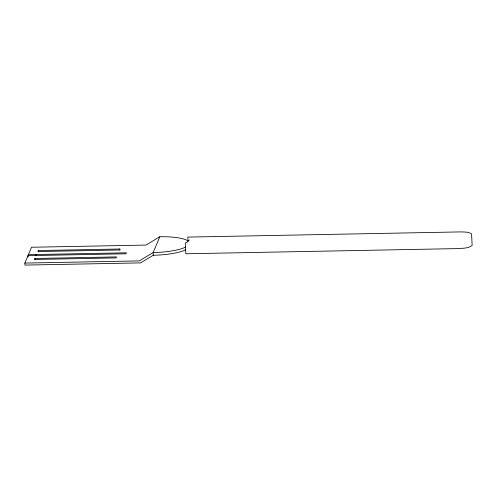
<?xml version="1.0" encoding="UTF-8"?>
<svg xmlns="http://www.w3.org/2000/svg" width="497" height="497" viewBox="0 0 497 497"><rect width="100%" height="100%" fill="white"/><g stroke="black" fill="none" stroke-linecap="round" stroke-linejoin="round"><path stroke-width="0.75" d="M185.623 249.742L183.499 250.761A33.181 7.803 -2.6 0 1 153.269 255.259L140.514 262.894L24.943 265.094L24.85 263.075L31.535 247.251L145.919 245.077L159.835 236.752A33.181 7.803 -2.6 0 1 186.723 240.163L188.009 241.12L187.829 237.094L460.551 231.906C464.204 232.105 468.435 231.639 471.566 233.882L472.15 245.381C468.516 248.519 463.055 248.121 458.532 248.581L185.81 253.768L185.319 243.027L187.294 242.082L189.289 240.008M35.56 255.514L35.977 254.526L36.039 255.868M34.976 258.471L34.56 259.459L116.112 257.906L116.528 256.918L34.976 258.471L35.038 259.813M38.319 250.556L37.902 251.544L119.454 249.997L119.87 249.003L38.319 250.556L38.381 251.898M159.835 236.752L153.144 252.575L153.269 255.259M185.505 247.059L183.381 248.078A33.181 7.803 -2.6 0 1 153.144 252.575L139.235 260.9L24.85 263.075M119.87 249.003L119.932 250.345M28.466 256.011L28.404 254.669L126.443 252.805L126.027 253.793L27.981 255.657L28.043 256.999"/></g></svg>
